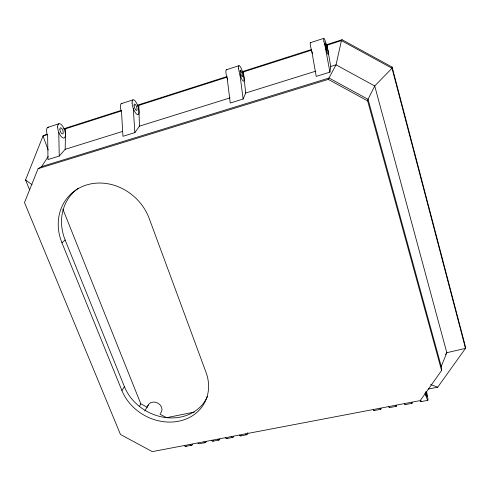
<?xml version="1.0" encoding="UTF-8"?>
<svg xmlns="http://www.w3.org/2000/svg" width="490" height="490" viewBox="0 0 490 490"><rect width="100%" height="100%" fill="white"/><g stroke="black" fill="none" stroke-linecap="round" stroke-linejoin="round"><path stroke-width="0.73" d="M48.62 127.222A7.558 3.222 69.8 0 0 47.64 135.883L47.995 159.544L59.253 156.059L65.164 149.328L65.599 128.784L64.355 129.434M326.034 44.853L342.063 39.727L392.129 67.081L392 68.245L465.5 348.359L437.693 387.216L428.266 389.042M311.836 51.56L316.215 76.385L329.911 72.14L330.713 66.499L327.038 45.209L341.426 40.609L342.063 39.727M441.594 370.507L367.635 100.885L368.033 99.292L374.721 85.958L392 68.245L341.426 40.609L336.042 64.839L328.251 79.386L38.098 168.67L24.5 202.535L120.467 434.465L152.274 451.627L420.224 400.587L441.594 370.507L441.239 366.453L368.033 99.292L329.072 78.026L41.65 166.582L38.098 168.67M29.608 189.869L25.547 179.959L42.998 136.012L46.274 134.352M441.239 366.453L446.825 352.708L374.721 85.958L336.042 64.839L330.713 66.499M227.238 78.565L230.245 103.041L243.132 99.041L245.686 93.02L243.414 71.944L242.777 72.41M139.368 406.467L140.789 403.791L62.861 209.144M144.813 411.037L148.194 405.071M121.906 390.542L61.93 242.764A49.729 44.039 44 0 1 87.753 184.62A49.729 44.039 44 0 1 149.266 218.601L206.045 372.418A46.354 39.574 28.8 0 1 179.316 421.075A46.354 39.574 28.8 0 1 121.906 390.542L124.417 386.653L65.158 240.039A49.251 43.702 44.1 0 1 78.265 188.301M41.65 166.582L48.13 156.622M445.502 354.576L446.384 353.333M121.967 103.58A7.767 2.652 71.3 0 0 121.551 112.296L122.953 136.306L134.866 132.612L139.454 126.157L138.823 105.381L137.819 105.956M326.726 45.582L327.038 45.209M61.93 242.764L65.158 240.039M47.775 127.351L58.812 123.792M121.263 103.66L132.937 99.893M226.307 69.788L238.918 65.721M310.36 42.691L323.743 38.373M63.761 128.76L121.318 110.348M137.347 105.215L226.956 76.55M242.256 71.656L311.469 49.515M47.812 134.474L42.998 136.012L48.192 149.952M64.147 129.25L121.483 110.918M137.378 105.84L227.348 77.077M242.029 72.385L311.671 50.121M65.164 149.328L122.659 131.394M139.454 126.157L230.147 97.865M245.686 93.02L315.836 71.142M446.825 352.708L465.5 348.359L464.949 344.764L392.129 67.081M194.273 412.096L166.533 417.694L159.93 414.13M185.692 446.359L191.596 445.232M205.188 442.654L199.222 443.787A6.566 2.334 80.1 0 1 197.917 443.064M212.893 441.184L218.914 440.045M226.699 438.562L232.781 437.405M240.639 435.91L246.782 434.746M373.986 410.565L380.73 409.285M389.44 407.625L396.257 406.333M405.065 404.654L411.949 403.35M420.855 401.653L427.813 400.33M430.63 384.527L437.693 387.216M140.789 403.791L147.386 407.355M328.251 79.386L367.635 100.885M25.547 179.959L32.022 184.712M424.94 393.341L426.416 396.814M425.988 391.308L426.919 396.361L425.779 392.582M325.311 47.261L329.911 72.14M239.929 74.517L243.132 99.041M133.292 108.547L134.866 132.612M58.745 132.337L59.253 156.059M312.467 53.612A8.318 1.029 74.4 0 1 310.44 45.637A8.318 1.029 74.4 0 1 310.654 42.753M227.697 79.888A8.073 1.782 73.1 0 1 226.79 69.788M241.129 435.622A6.664 2.058 79.5 0 1 239.457 435.151M227.213 438.268A6.633 2.15 79.7 0 1 225.467 437.815M213.432 440.89A6.603 2.242 79.9 0 1 211.625 440.455M186.28 446.053A6.535 2.425 80.3 0 1 184.338 445.649M247.848 432.652A6.682 2.015 79.4 0 1 245.619 433.981M233.675 436.4A6.646 2.107 79.6 0 1 231.574 436.651M219.857 439.034A6.615 2.205 79.8 0 1 217.664 439.303M206.18 441.637A6.584 2.297 80 0 1 203.895 441.925M192.631 444.216A6.548 2.383 80.2 0 1 190.261 444.522M421.02 400.734A7.099 0.729 77.2 0 1 420.267 400.716M405.236 404.415A7.062 0.858 77.4 0 1 404.422 403.736M389.648 407.38A7.019 0.974 77.6 0 1 388.748 406.718M374.219 410.314A6.983 1.09 77.8 0 1 373.233 409.677M426.527 391.669A7.117 0.68 77.1 0 1 427.886 400.281A7.117 0.68 77.1 0 1 425.528 393.311M412.157 402.419A7.074 0.802 77.3 0 1 411.33 402.419M396.526 405.395A7.038 0.925 77.5 0 1 395.583 405.42M381.061 408.341A7.001 1.041 77.7 0 1 380.001 408.384M207.527 396.294A45.938 39.316 28.8 0 1 166.116 417.603A45.938 39.316 28.8 0 1 124.417 386.653M147.778 406.088A7.473 6.278 28.3 0 1 158.056 403.239A7.473 6.278 28.3 0 1 160.346 413.48M134.089 105.417A3.344 1.096 71.5 0 0 136.41 110.415A3.344 1.096 71.5 0 0 136.208 105.877A3.344 1.096 71.5 0 0 134.089 105.417M132.092 103.022A7.803 2.56 71.5 0 0 137.531 114.648A7.803 2.56 71.5 0 0 137.022 104.021A7.803 2.56 71.5 0 0 132.092 103.022M59.884 129.182A3.252 1.348 70 0 0 62.401 133.96A3.252 1.348 70 0 0 62.42 129.476A3.252 1.348 70 0 0 59.884 129.182M57.612 126.953A7.589 3.136 70 0 0 63.504 138.07A7.589 3.136 70 0 0 63.51 127.578A7.589 3.136 70 0 0 57.612 126.953M325.121 44.247A3.583 0.392 74.6 0 0 326.885 49.827A3.583 0.392 74.6 0 0 326.058 45.16A3.583 0.392 74.6 0 0 325.121 44.247M323.908 41.381A8.361 0.907 74.6 0 0 328.037 54.372A8.361 0.907 74.6 0 0 326.083 43.439A8.361 0.907 74.6 0 0 323.908 41.381M240.192 71.442A3.473 0.717 73.3 0 0 242.219 76.758A3.473 0.717 73.3 0 0 241.674 72.146A3.473 0.717 73.3 0 0 240.192 71.442M238.618 68.79A8.11 1.672 73.3 0 0 243.352 81.169A8.11 1.672 73.3 0 0 242.066 70.364A8.11 1.672 73.3 0 0 238.618 68.79"/></g></svg>
